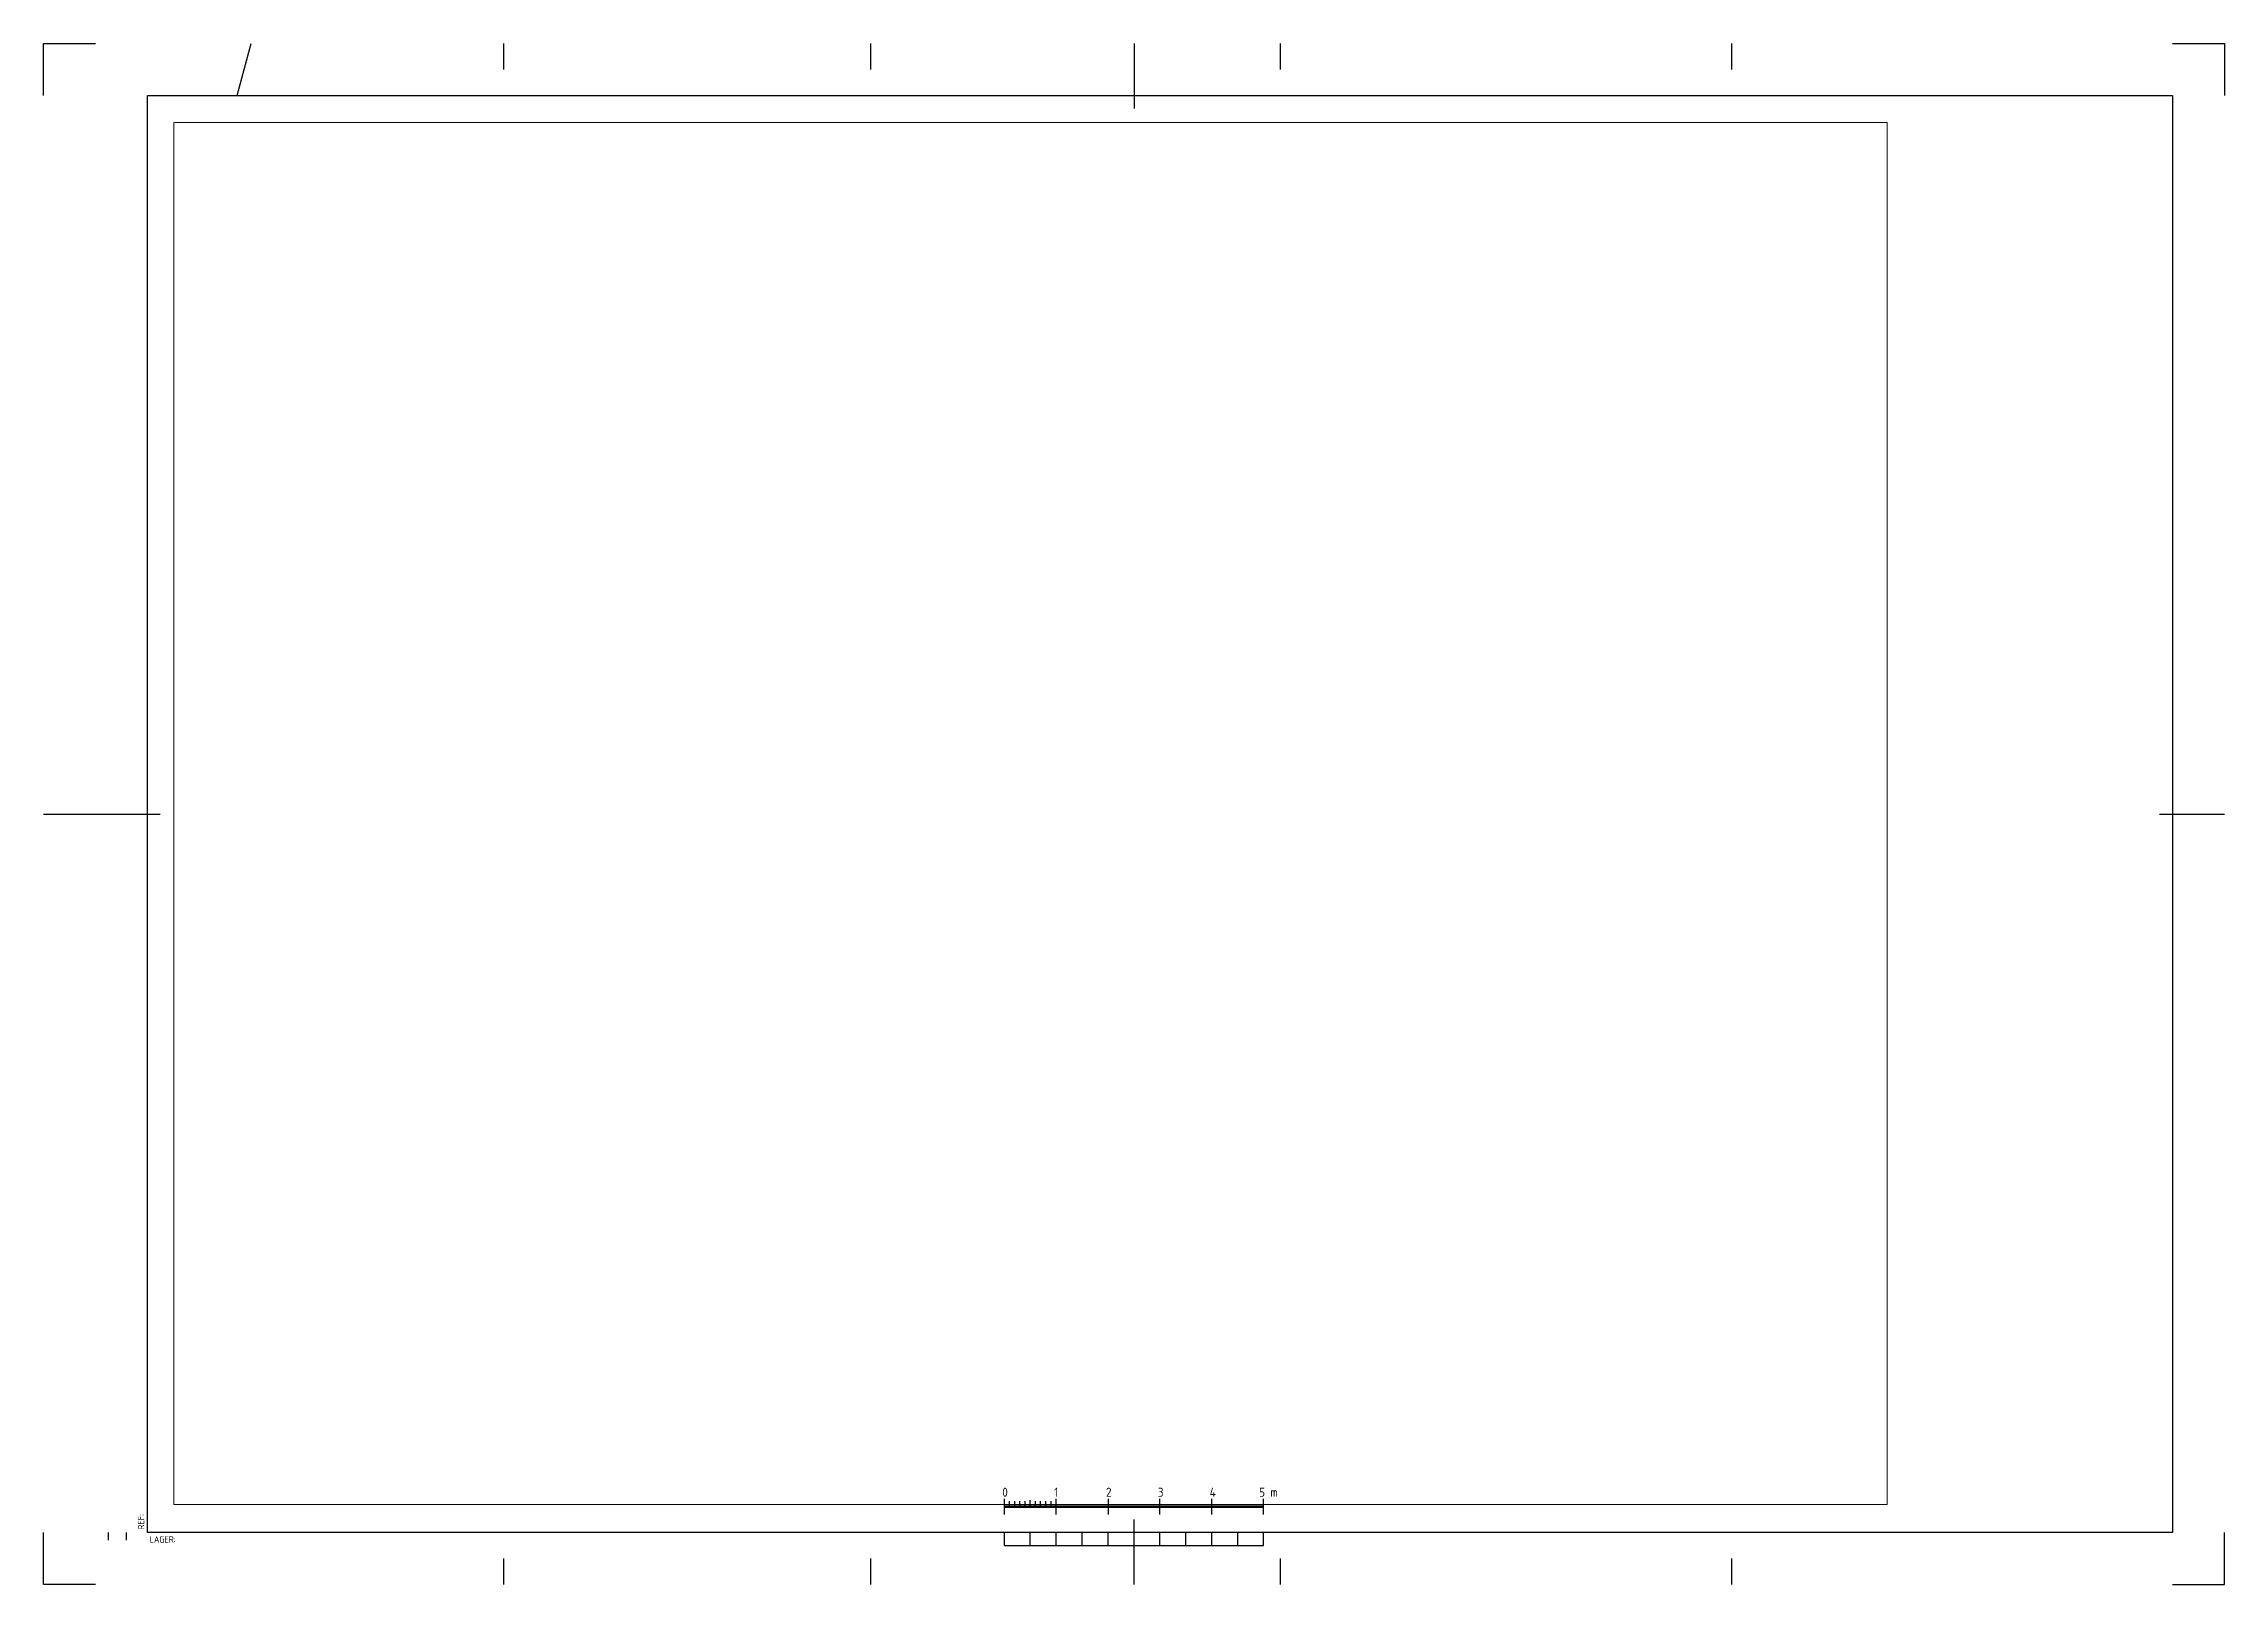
# Paper-space layout 'A1 50-del' of a CAD drawing. Header units: millimetres. Extents: x 0 to 841, y 0 to 594.
import ezdxf

# ---------------------------------------------------------------- set-up
doc = ezdxf.new("R2010")
doc.units = ezdxf.units.MM
doc.header["$LTSCALE"] = 50
doc.layers.add('A-------F1-B', color=1, linetype='Continuous')
doc.layers.add('A-------O4-B', color=1, linetype='Continuous')
doc.layers.add('Viewports', color=1, linetype='Continuous', lineweight=25, plot=False)
doc.styles.add('ISO', font='isocp.shx')

# ---------------------------------------------------------------- blocks, each defined once
blk = doc.blocks.new('A1_BH90')
at = {"color": 1}
for p, q in [((0, 574), (0, 594)), ((0, 594), (20, 594)), ((821, 594), (841, 594)), ((841, 594), (841, 574)), ((0, 0), (0, 20)), ((25, 17), (25, 20)), ((32, 17), (32, 20)), ((841, 0), (841, 20)), ((20, 0), (0, 0)), ((821, 0), (841, 0))]:
    blk.add_line(p, q, dxfattribs=at)
at = {"color": 3}
for p, q in [((74.61, 574), (80, 594)), ((177.5, 584), (177.5, 594)), ((319, 584), (319, 594)), ((420.5, 594), (420.5, 569)), ((477, 584), (477, 594)), ((651, 584), (651, 594)), ((0, 297), (45, 297)), ((816, 297), (841, 297)), ((370.5, 15), (370.5, 20)), ((380.5, 15), (380.5, 20)), ((390.5, 15), (390.5, 20)), ((400.5, 15), (400.5, 20)), ((410.5, 15), (410.5, 20)), ((420.5, 0), (420.5, 25)), ((430.5, 15), (430.5, 20)), ((440.5, 15), (440.5, 20)), ((450.5, 15), (450.5, 20)), ((460.5, 15), (460.5, 20)), ((470.5, 15), (470.5, 20)), ((177.5, 0), (177.5, 10)), ((319, 0), (319, 10)), ((370.5, 15), (470.5, 15)), ((477, 0), (477, 10)), ((651, 0), (651, 10))]:
    blk.add_line(p, q, dxfattribs=at)
at = {"color": 7}
for p, q in [((40, 574), (821, 574)), ((40, 20), (40, 574)), ((821, 574), (821, 20)), ((821, 20), (40, 20))]:
    blk.add_line(p, q, dxfattribs=at)
at = {"color": 1, "style": 'ISO', "flags": 8}
blk.add_attdef('XREF', (38.85, 21.17), '', height=2.5, rotation=90, dxfattribs=at)
blk.add_attdef('LAGER', (40.88, 16.06), '', height=2.5, dxfattribs=at)
blk = doc.blocks.new('Sve_skalstock50')
at = {"color": 3}
for p, q in [((370.5, 27), (370.5, 33)), ((470.5, 27), (470.5, 33))]:
    blk.add_line(p, q, dxfattribs=at)
at = {"color": 4}
for p, q in [((372.5, 30), (372.5, 32.05)), ((374.5, 30), (374.5, 32.05)), ((376.5, 30), (376.5, 32.05)), ((378.5, 30), (378.5, 32.05)), ((382.5, 30), (382.5, 32.05)), ((384.5, 30), (384.5, 32.05)), ((386.5, 30), (386.5, 32.05)), ((388.5, 30), (388.5, 32.05))]:
    blk.add_line(p, q, dxfattribs=at)
at = {"color": 1}
for p, q in [((380.5, 30), (380.5, 32.47)), ((390.5, 27), (390.5, 33)), ((410.5, 33), (410.5, 27)), ((430.5, 27), (430.5, 33)), ((450.5, 27), (450.5, 33))]:
    blk.add_line(p, q, dxfattribs=at)
at = {"color": 1, "const_width": 1}
blk.add_lwpolyline([(470.5, 30), (370.5, 30)], dxfattribs=at)
at = {"color": 3, "style": 'ISO'}
for s, p in [('0', (369.69, 33.78)), ('1', (389.69, 33.78)), ('2', (409.69, 33.78)), ('3', (429.69, 33.78)), ('4', (449.69, 33.78)), ('5 m', (468.75, 33.78))]:
    blk.add_text(s, height=3.5, rotation=360, dxfattribs=at).set_placement(p)

psp = doc.layouts.new('A1 50-del')

# ---------------------------------------------------------------- block references
at = {"layer": 'A-------F1-B'}
ref = psp.add_blockref('A1_BH90', (0, 0), dxfattribs=at)
ref.add_attrib('LAGER', 'LAGER:', (40.88, 16.06), dxfattribs={"layer": '0', "color": 1, "height": 2.5, "style": 'ISO'})
ref.add_attrib('XREF', 'REF:', (38.85, 21.17), dxfattribs={"layer": '0', "color": 1, "height": 2.5, "rotation": 90, "style": 'ISO'})
at = {"layer": 'A-------O4-B'}
psp.add_blockref('Sve_skalstock50', (0, 0), dxfattribs=at)

# ---------------------------------------------------------------- viewports
at = {"layer": 'Viewports'}
psp.add_viewport(center=(380.6, 297.19), size=(660.8, 532.7669), view_center_point=(26448.16, 20700), view_height=26638.3475, dxfattribs=at)

doc.saveas('drawing.dxf')
